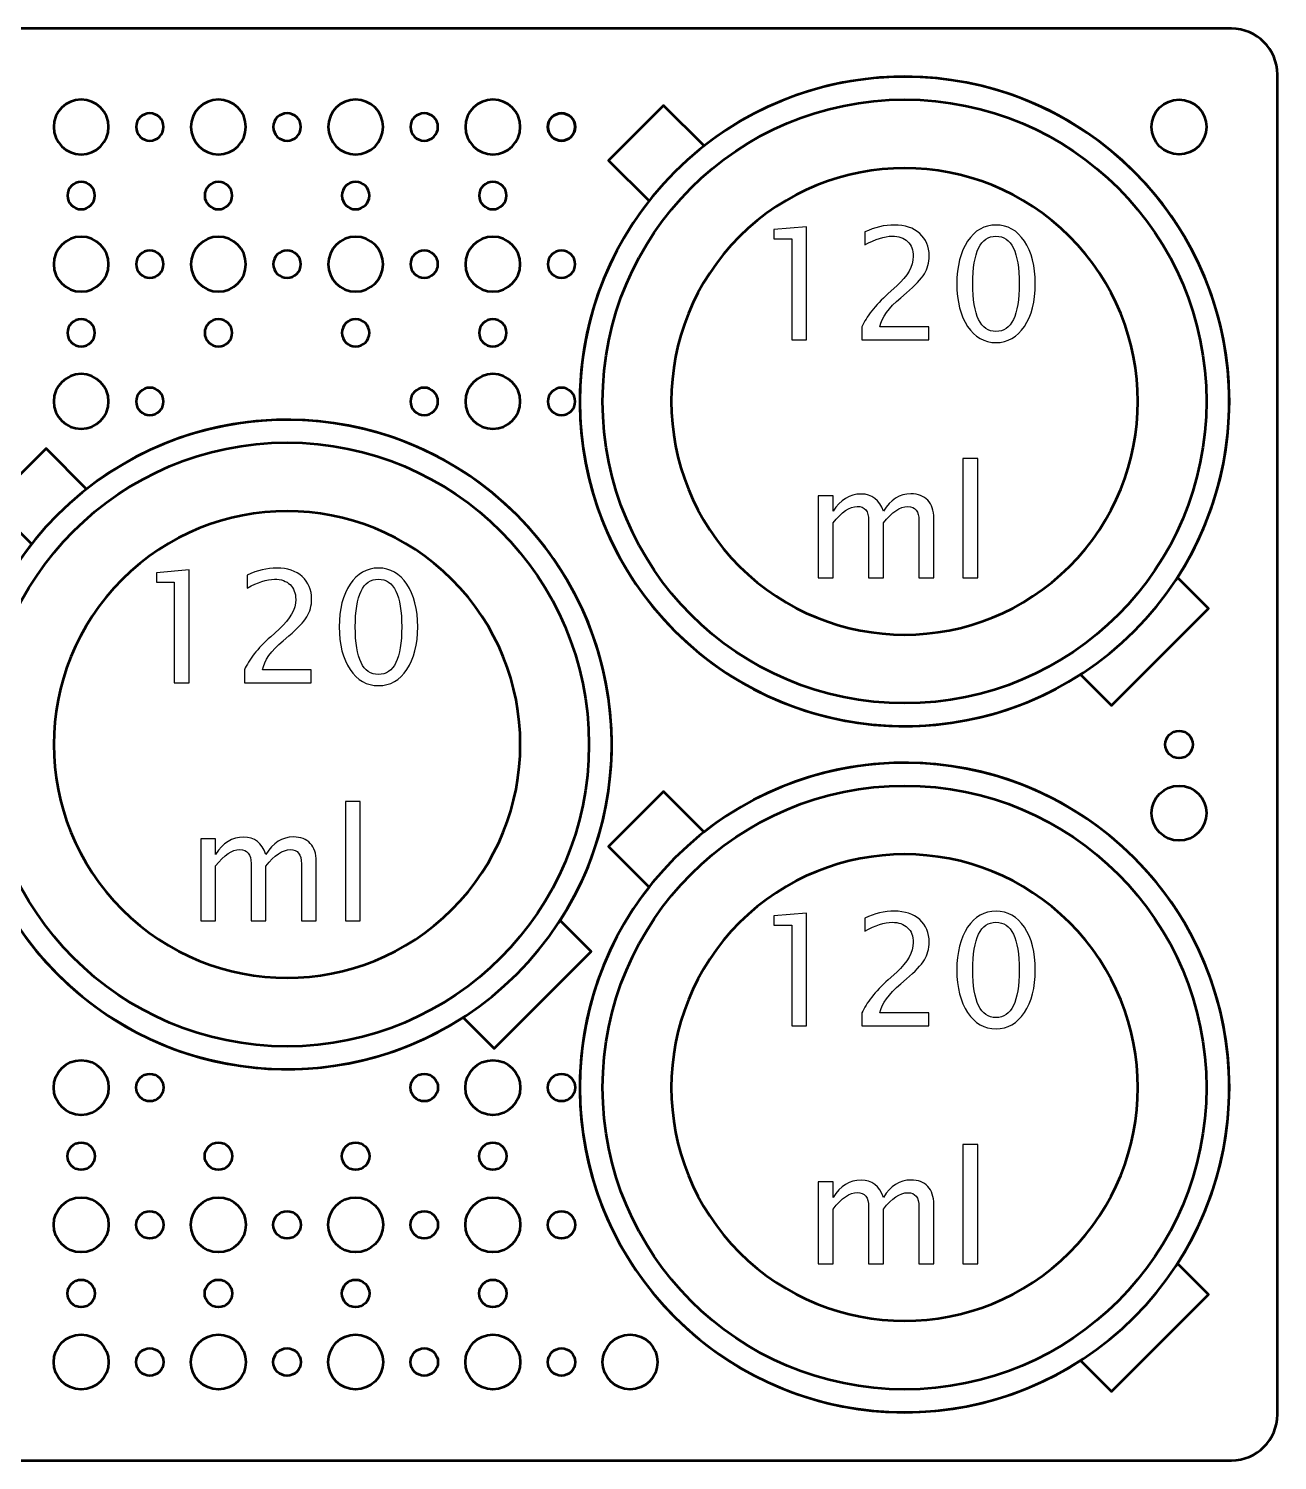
# Model space of a CAD drawing. Header units: centimetres. Extents: x -10.8 to 10.8, y -23.8 to 23.9.
# Drawn here: x -2.82 to 10.82, y -23.76 to -8.11 of the extents above; entities that cross this region are included whole.
import ezdxf

# ---------------------------------------------------------------- set-up
doc = ezdxf.new("R2010")
doc.units = ezdxf.units.CM
doc.header["$MEASUREMENT"] = 0
doc.layers.add('Layer 1', color=7, linetype='Continuous')

msp = doc.modelspace()

# ---------------------------------------------------------------- linework, layer by layer
at = {"layer": 'Layer 1', "lineweight": 53}
for centre, major_axis in [((6.75, -12.1875), (0, 3.3)), ((9.75, -9.1875), (0, 0.3)), ((3, -9.1875), (0, 0.15)), ((0, -15.9375), (0, 3.3)), ((9.75, -15.9375), (0, 0.15)), ((6.75, -19.6875), (0, 3.3)), ((9.75, -16.6875), (0, 0.3)), ((-2.25, -19.6875), (0, 0.3)), ((2.25, -19.6875), (0, 0.3)), ((-1.5, -19.6875), (0, 0.15)), ((1.5, -19.6875), (0, 0.15)), ((3, -19.6875), (0, 0.15)), ((-2.25, -20.4375), (0, 0.15)), ((-0.75, -20.4375), (0, 0.15)), ((0.75, -20.4375), (0, 0.15)), ((2.25, -20.4375), (0, 0.15)), ((-2.25, -21.1875), (0, 0.3)), ((-0.75, -21.1875), (0, 0.3)), ((0.75, -21.1875), (0, 0.3)), ((2.25, -21.1875), (0, 0.3)), ((-1.5, -21.1875), (0, 0.15)), ((0, -21.1875), (0, 0.15)), ((1.5, -21.1875), (0, 0.15)), ((3, -21.1875), (0, 0.15)), ((-2.25, -21.9375), (0, 0.15)), ((-0.75, -21.9375), (0, 0.15)), ((0.75, -21.9375), (0, 0.15)), ((2.25, -21.9375), (0, 0.15)), ((-2.25, -22.6875), (0, 0.3)), ((-0.75, -22.6875), (0, 0.3)), ((0.75, -22.6875), (0, 0.3)), ((2.25, -22.6875), (0, 0.3)), ((3.75, -22.6875), (0, 0.3)), ((-1.5, -22.6875), (0, 0.15)), ((0, -22.6875), (0, 0.15)), ((1.5, -22.6875), (0, 0.15)), ((3, -22.6875), (0, 0.15))]:
    msp.add_ellipse(centre, major_axis=major_axis, ratio=1, dxfattribs=at)
for points, knots in [([(-10.825, -23.2625), (-10.825, -23.2625), (-10.825, -8.6125), (-10.825, -8.6125), (-10.825, -8.6125), (-10.825, -8.33636), (-10.60114, -8.1125), (-10.325, -8.1125), (-10.325, -8.1125), (-10.325, -8.1125), (10.325, -8.1125), (10.325, -8.1125), (10.325, -8.1125), (10.60114, -8.1125), (10.825, -8.33636), (10.825, -8.6125), (10.825, -8.6125), (10.825, -8.6125), (10.825, -23.2625), (10.825, -23.2625), (10.825, -23.2625), (10.825, -23.53864), (10.60114, -23.7625), (10.325, -23.7625), (10.325, -23.7625), (10.325, -23.7625), (-10.325, -23.7625), (-10.325, -23.7625), (-10.325, -23.7625), (-10.60114, -23.7625), (-10.825, -23.53864), (-10.825, -23.2625)], [0, 0, 0, 0, 0.11111111, 0.11111111, 0.11111111, 0.11111111, 0.22222222, 0.22222222, 0.22222222, 0.22222222, 0.33333333, 0.33333333, 0.33333333, 0.33333333, 0.44444444, 0.44444444, 0.44444444, 0.44444444, 0.55555556, 0.55555556, 0.55555556, 0.55555556, 0.66666667, 0.66666667, 0.66666667, 0.66666667, 0.77777778, 0.77777778, 0.77777778, 0.77777778, 1, 1, 1, 1]), ([(-2.25, -9.4875), (-2.41569, -9.4875), (-2.55, -9.35319), (-2.55, -9.1875), (-2.55, -9.1875), (-2.55, -9.02181), (-2.41569, -8.8875), (-2.25, -8.8875), (-2.25, -8.8875), (-2.08431, -8.8875), (-1.95, -9.02181), (-1.95, -9.1875), (-1.95, -9.1875), (-1.95, -9.35319), (-2.08431, -9.4875), (-2.25, -9.4875)], [0, 0, 0, 0, 0.2, 0.2, 0.2, 0.2, 0.4, 0.4, 0.4, 0.4, 0.6, 0.6, 0.6, 0.6, 1, 1, 1, 1]), ([(-0.75, -9.4875), (-0.91569, -9.4875), (-1.05, -9.35319), (-1.05, -9.1875), (-1.05, -9.1875), (-1.05, -9.02181), (-0.91569, -8.8875), (-0.75, -8.8875), (-0.75, -8.8875), (-0.58431, -8.8875), (-0.45, -9.02181), (-0.45, -9.1875), (-0.45, -9.1875), (-0.45, -9.35319), (-0.58431, -9.4875), (-0.75, -9.4875)], [0, 0, 0, 0, 0.2, 0.2, 0.2, 0.2, 0.4, 0.4, 0.4, 0.4, 0.6, 0.6, 0.6, 0.6, 1, 1, 1, 1]), ([(0.75, -9.4875), (0.58431, -9.4875), (0.45, -9.35319), (0.45, -9.1875), (0.45, -9.1875), (0.45, -9.02181), (0.58431, -8.8875), (0.75, -8.8875), (0.75, -8.8875), (0.91569, -8.8875), (1.05, -9.02181), (1.05, -9.1875), (1.05, -9.1875), (1.05, -9.35319), (0.91569, -9.4875), (0.75, -9.4875)], [0, 0, 0, 0, 0.2, 0.2, 0.2, 0.2, 0.4, 0.4, 0.4, 0.4, 0.6, 0.6, 0.6, 0.6, 1, 1, 1, 1]), ([(2.25, -9.4875), (2.08431, -9.4875), (1.95, -9.35319), (1.95, -9.1875), (1.95, -9.1875), (1.95, -9.02181), (2.08431, -8.8875), (2.25, -8.8875), (2.25, -8.8875), (2.41569, -8.8875), (2.55, -9.02181), (2.55, -9.1875), (2.55, -9.1875), (2.55, -9.35319), (2.41569, -9.4875), (2.25, -9.4875)], [0, 0, 0, 0, 0.2, 0.2, 0.2, 0.2, 0.4, 0.4, 0.4, 0.4, 0.6, 0.6, 0.6, 0.6, 1, 1, 1, 1]), ([(-1.5, -9.3375), (-1.58284, -9.3375), (-1.65, -9.27034), (-1.65, -9.1875), (-1.65, -9.1875), (-1.65, -9.10466), (-1.58284, -9.0375), (-1.5, -9.0375), (-1.5, -9.0375), (-1.41716, -9.0375), (-1.35, -9.10466), (-1.35, -9.1875), (-1.35, -9.1875), (-1.35, -9.27034), (-1.41716, -9.3375), (-1.5, -9.3375)], [0, 0, 0, 0, 0.2, 0.2, 0.2, 0.2, 0.4, 0.4, 0.4, 0.4, 0.6, 0.6, 0.6, 0.6, 1, 1, 1, 1]), ([(0, -9.3375), (-0.08284, -9.3375), (-0.15, -9.27034), (-0.15, -9.1875), (-0.15, -9.1875), (-0.15, -9.10466), (-0.08284, -9.0375), (0, -9.0375), (0, -9.0375), (0.08284, -9.0375), (0.15, -9.10466), (0.15, -9.1875), (0.15, -9.1875), (0.15, -9.27034), (0.08284, -9.3375), (0, -9.3375)], [0, 0, 0, 0, 0.2, 0.2, 0.2, 0.2, 0.4, 0.4, 0.4, 0.4, 0.6, 0.6, 0.6, 0.6, 1, 1, 1, 1]), ([(1.5, -9.3375), (1.41716, -9.3375), (1.35, -9.27034), (1.35, -9.1875), (1.35, -9.1875), (1.35, -9.10466), (1.41716, -9.0375), (1.5, -9.0375), (1.5, -9.0375), (1.58284, -9.0375), (1.65, -9.10466), (1.65, -9.1875), (1.65, -9.1875), (1.65, -9.27034), (1.58284, -9.3375), (1.5, -9.3375)], [0, 0, 0, 0, 0.2, 0.2, 0.2, 0.2, 0.4, 0.4, 0.4, 0.4, 0.6, 0.6, 0.6, 0.6, 1, 1, 1, 1]), ([(3, -9.3375), (2.91716, -9.3375), (2.85, -9.27034), (2.85, -9.1875), (2.85, -9.1875), (2.85, -9.10466), (2.91716, -9.0375), (3, -9.0375), (3, -9.0375), (3.08284, -9.0375), (3.15, -9.10466), (3.15, -9.1875), (3.15, -9.1875), (3.15, -9.27034), (3.08284, -9.3375), (3, -9.3375)], [0, 0, 0, 0, 0.2, 0.2, 0.2, 0.2, 0.4, 0.4, 0.4, 0.4, 0.6, 0.6, 0.6, 0.6, 1, 1, 1, 1]), ([(-2.25, -10.0875), (-2.33284, -10.0875), (-2.4, -10.02034), (-2.4, -9.9375), (-2.4, -9.9375), (-2.4, -9.85466), (-2.33284, -9.7875), (-2.25, -9.7875), (-2.25, -9.7875), (-2.16716, -9.7875), (-2.1, -9.85466), (-2.1, -9.9375), (-2.1, -9.9375), (-2.1, -10.02034), (-2.16716, -10.0875), (-2.25, -10.0875)], [0, 0, 0, 0, 0.2, 0.2, 0.2, 0.2, 0.4, 0.4, 0.4, 0.4, 0.6, 0.6, 0.6, 0.6, 1, 1, 1, 1]), ([(-0.75, -10.0875), (-0.83284, -10.0875), (-0.9, -10.02034), (-0.9, -9.9375), (-0.9, -9.9375), (-0.9, -9.85466), (-0.83284, -9.7875), (-0.75, -9.7875), (-0.75, -9.7875), (-0.66716, -9.7875), (-0.6, -9.85466), (-0.6, -9.9375), (-0.6, -9.9375), (-0.6, -10.02034), (-0.66716, -10.0875), (-0.75, -10.0875)], [0, 0, 0, 0, 0.2, 0.2, 0.2, 0.2, 0.4, 0.4, 0.4, 0.4, 0.6, 0.6, 0.6, 0.6, 1, 1, 1, 1]), ([(0.75, -10.0875), (0.66716, -10.0875), (0.6, -10.02034), (0.6, -9.9375), (0.6, -9.9375), (0.6, -9.85466), (0.66716, -9.7875), (0.75, -9.7875), (0.75, -9.7875), (0.83284, -9.7875), (0.9, -9.85466), (0.9, -9.9375), (0.9, -9.9375), (0.9, -10.02034), (0.83284, -10.0875), (0.75, -10.0875)], [0, 0, 0, 0, 0.2, 0.2, 0.2, 0.2, 0.4, 0.4, 0.4, 0.4, 0.6, 0.6, 0.6, 0.6, 1, 1, 1, 1]), ([(2.25, -10.0875), (2.16716, -10.0875), (2.1, -10.02034), (2.1, -9.9375), (2.1, -9.9375), (2.1, -9.85466), (2.16716, -9.7875), (2.25, -9.7875), (2.25, -9.7875), (2.33284, -9.7875), (2.4, -9.85466), (2.4, -9.9375), (2.4, -9.9375), (2.4, -10.02034), (2.33284, -10.0875), (2.25, -10.0875)], [0, 0, 0, 0, 0.2, 0.2, 0.2, 0.2, 0.4, 0.4, 0.4, 0.4, 0.6, 0.6, 0.6, 0.6, 1, 1, 1, 1]), ([(-2.25, -10.9875), (-2.41569, -10.9875), (-2.55, -10.85319), (-2.55, -10.6875), (-2.55, -10.6875), (-2.55, -10.52181), (-2.41569, -10.3875), (-2.25, -10.3875), (-2.25, -10.3875), (-2.08431, -10.3875), (-1.95, -10.52181), (-1.95, -10.6875), (-1.95, -10.6875), (-1.95, -10.85319), (-2.08431, -10.9875), (-2.25, -10.9875)], [0, 0, 0, 0, 0.2, 0.2, 0.2, 0.2, 0.4, 0.4, 0.4, 0.4, 0.6, 0.6, 0.6, 0.6, 1, 1, 1, 1]), ([(-0.75, -10.9875), (-0.91569, -10.9875), (-1.05, -10.85319), (-1.05, -10.6875), (-1.05, -10.6875), (-1.05, -10.52181), (-0.91569, -10.3875), (-0.75, -10.3875), (-0.75, -10.3875), (-0.58431, -10.3875), (-0.45, -10.52181), (-0.45, -10.6875), (-0.45, -10.6875), (-0.45, -10.85319), (-0.58431, -10.9875), (-0.75, -10.9875)], [0, 0, 0, 0, 0.2, 0.2, 0.2, 0.2, 0.4, 0.4, 0.4, 0.4, 0.6, 0.6, 0.6, 0.6, 1, 1, 1, 1]), ([(0.75, -10.9875), (0.58431, -10.9875), (0.45, -10.85319), (0.45, -10.6875), (0.45, -10.6875), (0.45, -10.52181), (0.58431, -10.3875), (0.75, -10.3875), (0.75, -10.3875), (0.91569, -10.3875), (1.05, -10.52181), (1.05, -10.6875), (1.05, -10.6875), (1.05, -10.85319), (0.91569, -10.9875), (0.75, -10.9875)], [0, 0, 0, 0, 0.2, 0.2, 0.2, 0.2, 0.4, 0.4, 0.4, 0.4, 0.6, 0.6, 0.6, 0.6, 1, 1, 1, 1]), ([(2.25, -10.9875), (2.08431, -10.9875), (1.95, -10.85319), (1.95, -10.6875), (1.95, -10.6875), (1.95, -10.52181), (2.08431, -10.3875), (2.25, -10.3875), (2.25, -10.3875), (2.41569, -10.3875), (2.55, -10.52181), (2.55, -10.6875), (2.55, -10.6875), (2.55, -10.85319), (2.41569, -10.9875), (2.25, -10.9875)], [0, 0, 0, 0, 0.2, 0.2, 0.2, 0.2, 0.4, 0.4, 0.4, 0.4, 0.6, 0.6, 0.6, 0.6, 1, 1, 1, 1]), ([(-1.5, -10.8375), (-1.58284, -10.8375), (-1.65, -10.77034), (-1.65, -10.6875), (-1.65, -10.6875), (-1.65, -10.60466), (-1.58284, -10.5375), (-1.5, -10.5375), (-1.5, -10.5375), (-1.41716, -10.5375), (-1.35, -10.60466), (-1.35, -10.6875), (-1.35, -10.6875), (-1.35, -10.77034), (-1.41716, -10.8375), (-1.5, -10.8375)], [0, 0, 0, 0, 0.2, 0.2, 0.2, 0.2, 0.4, 0.4, 0.4, 0.4, 0.6, 0.6, 0.6, 0.6, 1, 1, 1, 1]), ([(0, -10.8375), (-0.08284, -10.8375), (-0.15, -10.77034), (-0.15, -10.6875), (-0.15, -10.6875), (-0.15, -10.60466), (-0.08284, -10.5375), (0, -10.5375), (0, -10.5375), (0.08284, -10.5375), (0.15, -10.60466), (0.15, -10.6875), (0.15, -10.6875), (0.15, -10.77034), (0.08284, -10.8375), (0, -10.8375)], [0, 0, 0, 0, 0.2, 0.2, 0.2, 0.2, 0.4, 0.4, 0.4, 0.4, 0.6, 0.6, 0.6, 0.6, 1, 1, 1, 1]), ([(1.5, -10.8375), (1.41716, -10.8375), (1.35, -10.77034), (1.35, -10.6875), (1.35, -10.6875), (1.35, -10.60466), (1.41716, -10.5375), (1.5, -10.5375), (1.5, -10.5375), (1.58284, -10.5375), (1.65, -10.60466), (1.65, -10.6875), (1.65, -10.6875), (1.65, -10.77034), (1.58284, -10.8375), (1.5, -10.8375)], [0, 0, 0, 0, 0.2, 0.2, 0.2, 0.2, 0.4, 0.4, 0.4, 0.4, 0.6, 0.6, 0.6, 0.6, 1, 1, 1, 1]), ([(3, -10.8375), (2.91716, -10.8375), (2.85, -10.77034), (2.85, -10.6875), (2.85, -10.6875), (2.85, -10.60466), (2.91716, -10.5375), (3, -10.5375), (3, -10.5375), (3.08284, -10.5375), (3.15, -10.60466), (3.15, -10.6875), (3.15, -10.6875), (3.15, -10.77034), (3.08284, -10.8375), (3, -10.8375)], [0, 0, 0, 0, 0.2, 0.2, 0.2, 0.2, 0.4, 0.4, 0.4, 0.4, 0.6, 0.6, 0.6, 0.6, 1, 1, 1, 1]), ([(-2.25, -11.5875), (-2.33284, -11.5875), (-2.4, -11.52034), (-2.4, -11.4375), (-2.4, -11.4375), (-2.4, -11.35466), (-2.33284, -11.2875), (-2.25, -11.2875), (-2.25, -11.2875), (-2.16716, -11.2875), (-2.1, -11.35466), (-2.1, -11.4375), (-2.1, -11.4375), (-2.1, -11.52034), (-2.16716, -11.5875), (-2.25, -11.5875)], [0, 0, 0, 0, 0.2, 0.2, 0.2, 0.2, 0.4, 0.4, 0.4, 0.4, 0.6, 0.6, 0.6, 0.6, 1, 1, 1, 1]), ([(-0.75, -11.5875), (-0.83284, -11.5875), (-0.9, -11.52034), (-0.9, -11.4375), (-0.9, -11.4375), (-0.9, -11.35466), (-0.83284, -11.2875), (-0.75, -11.2875), (-0.75, -11.2875), (-0.66716, -11.2875), (-0.6, -11.35466), (-0.6, -11.4375), (-0.6, -11.4375), (-0.6, -11.52034), (-0.66716, -11.5875), (-0.75, -11.5875)], [0, 0, 0, 0, 0.2, 0.2, 0.2, 0.2, 0.4, 0.4, 0.4, 0.4, 0.6, 0.6, 0.6, 0.6, 1, 1, 1, 1]), ([(0.75, -11.5875), (0.66716, -11.5875), (0.6, -11.52034), (0.6, -11.4375), (0.6, -11.4375), (0.6, -11.35466), (0.66716, -11.2875), (0.75, -11.2875), (0.75, -11.2875), (0.83284, -11.2875), (0.9, -11.35466), (0.9, -11.4375), (0.9, -11.4375), (0.9, -11.52034), (0.83284, -11.5875), (0.75, -11.5875)], [0, 0, 0, 0, 0.2, 0.2, 0.2, 0.2, 0.4, 0.4, 0.4, 0.4, 0.6, 0.6, 0.6, 0.6, 1, 1, 1, 1]), ([(2.25, -11.5875), (2.16716, -11.5875), (2.1, -11.52034), (2.1, -11.4375), (2.1, -11.4375), (2.1, -11.35466), (2.16716, -11.2875), (2.25, -11.2875), (2.25, -11.2875), (2.33284, -11.2875), (2.4, -11.35466), (2.4, -11.4375), (2.4, -11.4375), (2.4, -11.52034), (2.33284, -11.5875), (2.25, -11.5875)], [0, 0, 0, 0, 0.2, 0.2, 0.2, 0.2, 0.4, 0.4, 0.4, 0.4, 0.6, 0.6, 0.6, 0.6, 1, 1, 1, 1]), ([(-2.25, -12.4875), (-2.41569, -12.4875), (-2.55, -12.35319), (-2.55, -12.1875), (-2.55, -12.1875), (-2.55, -12.02181), (-2.41569, -11.8875), (-2.25, -11.8875), (-2.25, -11.8875), (-2.08431, -11.8875), (-1.95, -12.02181), (-1.95, -12.1875), (-1.95, -12.1875), (-1.95, -12.35319), (-2.08431, -12.4875), (-2.25, -12.4875)], [0, 0, 0, 0, 0.2, 0.2, 0.2, 0.2, 0.4, 0.4, 0.4, 0.4, 0.6, 0.6, 0.6, 0.6, 1, 1, 1, 1]), ([(2.25, -12.4875), (2.08431, -12.4875), (1.95, -12.35319), (1.95, -12.1875), (1.95, -12.1875), (1.95, -12.02181), (2.08431, -11.8875), (2.25, -11.8875), (2.25, -11.8875), (2.41569, -11.8875), (2.55, -12.02181), (2.55, -12.1875), (2.55, -12.1875), (2.55, -12.35319), (2.41569, -12.4875), (2.25, -12.4875)], [0, 0, 0, 0, 0.2, 0.2, 0.2, 0.2, 0.4, 0.4, 0.4, 0.4, 0.6, 0.6, 0.6, 0.6, 1, 1, 1, 1]), ([(-1.5, -12.3375), (-1.58284, -12.3375), (-1.65, -12.27034), (-1.65, -12.1875), (-1.65, -12.1875), (-1.65, -12.10466), (-1.58284, -12.0375), (-1.5, -12.0375), (-1.5, -12.0375), (-1.41716, -12.0375), (-1.35, -12.10466), (-1.35, -12.1875), (-1.35, -12.1875), (-1.35, -12.27034), (-1.41716, -12.3375), (-1.5, -12.3375)], [0, 0, 0, 0, 0.2, 0.2, 0.2, 0.2, 0.4, 0.4, 0.4, 0.4, 0.6, 0.6, 0.6, 0.6, 1, 1, 1, 1]), ([(1.5, -12.3375), (1.41716, -12.3375), (1.35, -12.27034), (1.35, -12.1875), (1.35, -12.1875), (1.35, -12.10466), (1.41716, -12.0375), (1.5, -12.0375), (1.5, -12.0375), (1.58284, -12.0375), (1.65, -12.10466), (1.65, -12.1875), (1.65, -12.1875), (1.65, -12.27034), (1.58284, -12.3375), (1.5, -12.3375)], [0, 0, 0, 0, 0.2, 0.2, 0.2, 0.2, 0.4, 0.4, 0.4, 0.4, 0.6, 0.6, 0.6, 0.6, 1, 1, 1, 1]), ([(3, -12.3375), (2.91716, -12.3375), (2.85, -12.27034), (2.85, -12.1875), (2.85, -12.1875), (2.85, -12.10466), (2.91716, -12.0375), (3, -12.0375), (3, -12.0375), (3.08284, -12.0375), (3.15, -12.10466), (3.15, -12.1875), (3.15, -12.1875), (3.15, -12.27034), (3.08284, -12.3375), (3, -12.3375)], [0, 0, 0, 0, 0.2, 0.2, 0.2, 0.2, 0.4, 0.4, 0.4, 0.4, 0.6, 0.6, 0.6, 0.6, 1, 1, 1, 1])]:
    msp.add_open_spline(points, degree=3, knots=knots, dxfattribs=at)
at = {"layer": 'Layer 1', "color": 4, "lineweight": 53}
for points in [[(4.23977, -9.67727), (5.62614, -8.2909), (7.87386, -8.2909), (9.26023, -9.67727), (9.26023, -9.67727), (10.6466, -11.06364), (10.6466, -13.31136), (9.26023, -14.69773), (9.26023, -14.69773), (7.87386, -16.0841), (5.62614, -16.0841), (4.23977, -14.69773), (4.23977, -14.69773), (2.8534, -13.31136), (2.8534, -11.06364), (4.23977, -9.67727)], [(4.94688, -10.38438), (5.94272, -9.38854), (7.55728, -9.38854), (8.55312, -10.38438), (8.55312, -10.38438), (9.54896, -11.38022), (9.54896, -12.99478), (8.55312, -13.99062), (8.55312, -13.99062), (7.55728, -14.98646), (5.94272, -14.98646), (4.94688, -13.99062), (4.94688, -13.99062), (3.95104, -12.99478), (3.95104, -11.38022), (4.94688, -10.38438)], [(-2.51023, -13.42727), (-1.12386, -12.0409), (1.12386, -12.0409), (2.51023, -13.42727), (2.51023, -13.42727), (3.8966, -14.81364), (3.8966, -17.06136), (2.51023, -18.44773), (2.51023, -18.44773), (1.12386, -19.8341), (-1.12386, -19.8341), (-2.51023, -18.44773), (-2.51023, -18.44773), (-3.8966, -17.06136), (-3.8966, -14.81364), (-2.51023, -13.42727)], [(-1.80312, -14.13438), (-0.80728, -13.13854), (0.80728, -13.13854), (1.80312, -14.13438), (1.80312, -14.13438), (2.79896, -15.13022), (2.79896, -16.74478), (1.80312, -17.74062), (1.80312, -17.74062), (0.80728, -18.73646), (-0.80728, -18.73646), (-1.80312, -17.74062), (-1.80312, -17.74062), (-2.79896, -16.74478), (-2.79896, -15.13022), (-1.80312, -14.13438)], [(4.23977, -17.17727), (5.62614, -15.7909), (7.87386, -15.7909), (9.26023, -17.17727), (9.26023, -17.17727), (10.6466, -18.56364), (10.6466, -20.81136), (9.26023, -22.19773), (9.26023, -22.19773), (7.87386, -23.5841), (5.62614, -23.5841), (4.23977, -22.19773), (4.23977, -22.19773), (2.8534, -20.81136), (2.8534, -18.56364), (4.23977, -17.17727)], [(4.94688, -17.88438), (5.94272, -16.88854), (7.55728, -16.88854), (8.55312, -17.88438), (8.55312, -17.88438), (9.54896, -18.88022), (9.54896, -20.49478), (8.55312, -21.49062), (8.55312, -21.49062), (7.55728, -22.48646), (5.94272, -22.48646), (4.94688, -21.49062), (4.94688, -21.49062), (3.95104, -20.49478), (3.95104, -18.88022), (4.94688, -17.88438)]]:
    msp.add_open_spline(points, degree=3, knots=[0, 0, 0, 0, 0.2, 0.2, 0.2, 0.2, 0.4, 0.4, 0.4, 0.4, 0.6, 0.6, 0.6, 0.6, 1, 1, 1, 1], dxfattribs=at)
at = {"layer": 'Layer 1', "color": 5, "lineweight": 53}
for points in [[(4.55826, -9.39473), (5.95144, -8.29859), (7.97558, -8.39262), (9.26023, -9.67727), (9.26023, -9.67727), (10.46463, -10.88167), (10.62246, -12.73604), (9.73424, -14.11109), (9.73424, -14.11109), (9.73424, -14.11109), (10.07339, -14.45024), (10.07339, -14.45024), (10.07339, -14.45024), (10.07339, -14.45024), (9.01273, -15.5109), (9.01273, -15.5109), (9.01273, -15.5109), (9.01273, -15.5109), (8.67358, -15.17175), (8.67358, -15.17175), (8.67358, -15.17175), (7.29853, -16.05997), (5.44417, -15.90212), (4.23977, -14.69773), (4.23977, -14.69773), (2.95512, -13.41308), (2.86108, -11.38895), (3.95722, -9.99577), (3.95722, -9.99577), (3.95722, -9.99577), (3.51499, -9.55354), (3.51499, -9.55354), (3.51499, -9.55354), (3.51499, -9.55354), (4.11603, -8.9525), (4.11603, -8.9525), (4.11603, -8.9525), (4.11603, -8.9525), (4.55826, -9.39473), (4.55826, -9.39473)], [(-2.19174, -13.14473), (-0.79856, -12.04859), (1.22558, -12.14262), (2.51023, -13.42727), (2.51023, -13.42727), (3.71463, -14.63167), (3.87246, -16.48604), (2.98424, -17.86109), (2.98424, -17.86109), (2.98424, -17.86109), (3.32339, -18.20024), (3.32339, -18.20024), (3.32339, -18.20024), (3.32339, -18.20024), (2.26273, -19.2609), (2.26273, -19.2609), (2.26273, -19.2609), (2.26273, -19.2609), (1.92358, -18.92175), (1.92358, -18.92175), (1.92358, -18.92175), (0.54853, -19.80997), (-1.30583, -19.65212), (-2.51023, -18.44773), (-2.51023, -18.44773), (-3.79488, -17.16308), (-3.88892, -15.13895), (-2.79278, -13.74577), (-2.79278, -13.74577), (-2.79278, -13.74577), (-3.23501, -13.30354), (-3.23501, -13.30354), (-3.23501, -13.30354), (-3.23501, -13.30354), (-2.63397, -12.7025), (-2.63397, -12.7025), (-2.63397, -12.7025), (-2.63397, -12.7025), (-2.19174, -13.14473), (-2.19174, -13.14473)], [(4.55826, -16.89473), (5.95144, -15.79859), (7.97558, -15.89262), (9.26023, -17.17727), (9.26023, -17.17727), (10.46463, -18.38167), (10.62246, -20.23604), (9.73424, -21.61109), (9.73424, -21.61109), (9.73424, -21.61109), (10.07339, -21.95024), (10.07339, -21.95024), (10.07339, -21.95024), (10.07339, -21.95024), (9.01273, -23.0109), (9.01273, -23.0109), (9.01273, -23.0109), (9.01273, -23.0109), (8.67358, -22.67175), (8.67358, -22.67175), (8.67358, -22.67175), (7.29853, -23.55997), (5.44417, -23.40212), (4.23977, -22.19773), (4.23977, -22.19773), (2.95512, -20.91308), (2.86108, -18.88895), (3.95722, -17.49577), (3.95722, -17.49577), (3.95722, -17.49577), (3.51499, -17.05354), (3.51499, -17.05354), (3.51499, -17.05354), (3.51499, -17.05354), (4.11603, -16.4525), (4.11603, -16.4525), (4.11603, -16.4525), (4.11603, -16.4525), (4.55826, -16.89473), (4.55826, -16.89473)]]:
    msp.add_open_spline(points, degree=3, knots=[0, 0, 0, 0, 0.09090909, 0.09090909, 0.09090909, 0.09090909, 0.18181818, 0.18181818, 0.18181818, 0.18181818, 0.27272727, 0.27272727, 0.27272727, 0.27272727, 0.36363636, 0.36363636, 0.36363636, 0.36363636, 0.45454545, 0.45454545, 0.45454545, 0.45454545, 0.54545455, 0.54545455, 0.54545455, 0.54545455, 0.63636364, 0.63636364, 0.63636364, 0.63636364, 0.72727273, 0.72727273, 0.72727273, 0.72727273, 0.81818182, 0.81818182, 0.81818182, 0.81818182, 1, 1, 1, 1], dxfattribs=at)
at = {"layer": 'Layer 1', "color": 4}
for points, knots in [([(5.51669, -11.51383), (5.51669, -11.51383), (5.51669, -10.41147), (5.51669, -10.41147), (5.51669, -10.41147), (5.51669, -10.41147), (5.32196, -10.41147), (5.32196, -10.41147), (5.32196, -10.41147), (5.32196, -10.41147), (5.32196, -10.30987), (5.32196, -10.30987), (5.32196, -10.30987), (5.32196, -10.30987), (5.67925, -10.27939), (5.67925, -10.27939), (5.67925, -10.27939), (5.67925, -10.27939), (5.67925, -11.51383), (5.67925, -11.51383), (5.67925, -11.51383), (5.67925, -11.51383), (5.51669, -11.51383), (5.51669, -11.51383)], [0, 0, 0, 0, 0.14285714, 0.14285714, 0.14285714, 0.14285714, 0.28571429, 0.28571429, 0.28571429, 0.28571429, 0.42857143, 0.42857143, 0.42857143, 0.42857143, 0.57142857, 0.57142857, 0.57142857, 0.57142857, 0.71428571, 0.71428571, 0.71428571, 0.71428571, 1, 1, 1, 1]), ([(6.28434, -11.51383), (6.28434, -11.51383), (6.28434, -11.37159), (6.28434, -11.37159), (6.28434, -11.37159), (6.33175, -11.26068), (6.42742, -11.1396), (6.57164, -11.00894), (6.57164, -11.00894), (6.57164, -11.00894), (6.66477, -10.9254), (6.66477, -10.9254), (6.66477, -10.9254), (6.78472, -10.81646), (6.84483, -10.70865), (6.84483, -10.60141), (6.84483, -10.60141), (6.84483, -10.53283), (6.82423, -10.47921), (6.7833, -10.43998), (6.7833, -10.43998), (6.74238, -10.40075), (6.68566, -10.38099), (6.61369, -10.38099), (6.61369, -10.38099), (6.52959, -10.38099), (6.42996, -10.41317), (6.31482, -10.47751), (6.31482, -10.47751), (6.31482, -10.47751), (6.31482, -10.33527), (6.31482, -10.33527), (6.31482, -10.33527), (6.42347, -10.28447), (6.53156, -10.25907), (6.63937, -10.25907), (6.63937, -10.25907), (6.75395, -10.25907), (6.84596, -10.28983), (6.91538, -10.35164), (6.91538, -10.35164), (6.98453, -10.41345), (7.01924, -10.49529), (7.01924, -10.59746), (7.01924, -10.59746), (7.01924, -10.67083), (7.00174, -10.73603), (6.96675, -10.79275), (6.96675, -10.79275), (6.93147, -10.84976), (6.86628, -10.91862), (6.7706, -10.9999), (6.7706, -10.9999), (6.7706, -10.9999), (6.70767, -11.05353), (6.70767, -11.05353), (6.70767, -11.05353), (6.57672, -11.16444), (6.50108, -11.27055), (6.48076, -11.37159), (6.48076, -11.37159), (6.48076, -11.37159), (7.01416, -11.37159), (7.01416, -11.37159), (7.01416, -11.37159), (7.01416, -11.37159), (7.01416, -11.51383), (7.01416, -11.51383), (7.01416, -11.51383), (7.01416, -11.51383), (6.28434, -11.51383), (6.28434, -11.51383)], [0, 0, 0, 0, 0.05263158, 0.05263158, 0.05263158, 0.05263158, 0.10526316, 0.10526316, 0.10526316, 0.10526316, 0.15789474, 0.15789474, 0.15789474, 0.15789474, 0.21052632, 0.21052632, 0.21052632, 0.21052632, 0.26315789, 0.26315789, 0.26315789, 0.26315789, 0.31578947, 0.31578947, 0.31578947, 0.31578947, 0.36842105, 0.36842105, 0.36842105, 0.36842105, 0.42105263, 0.42105263, 0.42105263, 0.42105263, 0.47368421, 0.47368421, 0.47368421, 0.47368421, 0.52631579, 0.52631579, 0.52631579, 0.52631579, 0.57894737, 0.57894737, 0.57894737, 0.57894737, 0.63157895, 0.63157895, 0.63157895, 0.63157895, 0.68421053, 0.68421053, 0.68421053, 0.68421053, 0.73684211, 0.73684211, 0.73684211, 0.73684211, 0.78947368, 0.78947368, 0.78947368, 0.78947368, 0.84210526, 0.84210526, 0.84210526, 0.84210526, 0.89473684, 0.89473684, 0.89473684, 0.89473684, 1, 1, 1, 1]), ([(7.74963, -11.54431), (7.62122, -11.54431), (7.51765, -11.48533), (7.43919, -11.36764), (7.43919, -11.36764), (7.36045, -11.24995), (7.32122, -11.09473), (7.32122, -10.90169), (7.32122, -10.90169), (7.32122, -10.70865), (7.36045, -10.55343), (7.43919, -10.43574), (7.43919, -10.43574), (7.51765, -10.31806), (7.62122, -10.25907), (7.74963, -10.25907), (7.74963, -10.25907), (7.87861, -10.25907), (7.98218, -10.31777), (8.06064, -10.43518), (8.06064, -10.43518), (8.13882, -10.55258), (8.17804, -10.70809), (8.17804, -10.90169), (8.17804, -10.90169), (8.17804, -11.09473), (8.13882, -11.24995), (8.06064, -11.36764), (8.06064, -11.36764), (7.98218, -11.48533), (7.87861, -11.54431), (7.74963, -11.54431)], [0, 0, 0, 0, 0.11111111, 0.11111111, 0.11111111, 0.11111111, 0.22222222, 0.22222222, 0.22222222, 0.22222222, 0.33333333, 0.33333333, 0.33333333, 0.33333333, 0.44444444, 0.44444444, 0.44444444, 0.44444444, 0.55555556, 0.55555556, 0.55555556, 0.55555556, 0.66666667, 0.66666667, 0.66666667, 0.66666667, 0.77777778, 0.77777778, 0.77777778, 0.77777778, 1, 1, 1, 1]), ([(7.74935, -11.42239), (7.91897, -11.42239), (8.00363, -11.24882), (8.00363, -10.90169), (8.00363, -10.90169), (8.00363, -10.55456), (7.91897, -10.38099), (7.74935, -10.38099), (7.74935, -10.38099), (7.5803, -10.38099), (7.49563, -10.55456), (7.49563, -10.90169), (7.49563, -10.90169), (7.49563, -11.24882), (7.5803, -11.42239), (7.74935, -11.42239)], [0, 0, 0, 0, 0.2, 0.2, 0.2, 0.2, 0.4, 0.4, 0.4, 0.4, 0.6, 0.6, 0.6, 0.6, 1, 1, 1, 1]), ([(7.38755, -14.11592), (7.38755, -14.11592), (7.38755, -12.81036), (7.38755, -12.81036), (7.38755, -12.81036), (7.38755, -12.81036), (7.55011, -12.81036), (7.55011, -12.81036), (7.55011, -12.81036), (7.55011, -12.81036), (7.55011, -14.11592), (7.55011, -14.11592), (7.55011, -14.11592), (7.55011, -14.11592), (7.38755, -14.11592), (7.38755, -14.11592)], [0, 0, 0, 0, 0.2, 0.2, 0.2, 0.2, 0.4, 0.4, 0.4, 0.4, 0.6, 0.6, 0.6, 0.6, 1, 1, 1, 1]), ([(5.80654, -14.11592), (5.80654, -14.11592), (5.80654, -13.21846), (5.80654, -13.21846), (5.80654, -13.21846), (5.80654, -13.21846), (5.9691, -13.21846), (5.9691, -13.21846), (5.9691, -13.21846), (5.9691, -13.21846), (5.9691, -13.38807), (5.9691, -13.38807), (5.9691, -13.38807), (6.0484, -13.26248), (6.15, -13.19983), (6.27446, -13.19983), (6.27446, -13.19983), (6.39441, -13.19983), (6.47597, -13.26248), (6.51943, -13.38807), (6.51943, -13.38807), (6.59648, -13.26135), (6.69695, -13.19814), (6.82028, -13.19814), (6.82028, -13.19814), (6.89902, -13.19814), (6.96026, -13.22128), (7.00401, -13.26784), (7.00401, -13.26784), (7.04775, -13.31441), (7.06976, -13.3796), (7.06976, -13.46342), (7.06976, -13.46342), (7.06976, -13.46342), (7.06976, -14.11592), (7.06976, -14.11592), (7.06976, -14.11592), (7.06976, -14.11592), (6.9072, -14.11592), (6.9072, -14.11592), (6.9072, -14.11592), (6.9072, -14.11592), (6.9072, -13.49023), (6.9072, -13.49023), (6.9072, -13.49023), (6.9072, -13.38807), (6.86656, -13.33699), (6.78528, -13.33699), (6.78528, -13.33699), (6.7009, -13.33699), (6.61228, -13.39654), (6.51943, -13.51592), (6.51943, -13.51592), (6.51943, -13.51592), (6.51943, -14.11592), (6.51943, -14.11592), (6.51943, -14.11592), (6.51943, -14.11592), (6.35687, -14.11592), (6.35687, -14.11592), (6.35687, -14.11592), (6.35687, -14.11592), (6.35687, -13.48967), (6.35687, -13.48967), (6.35687, -13.48967), (6.35687, -13.38666), (6.31567, -13.33529), (6.23298, -13.33529), (6.23298, -13.33529), (6.15085, -13.33529), (6.0628, -13.39513), (5.9691, -13.51507), (5.9691, -13.51507), (5.9691, -13.51507), (5.9691, -14.11592), (5.9691, -14.11592), (5.9691, -14.11592), (5.9691, -14.11592), (5.80654, -14.11592), (5.80654, -14.11592)], [0, 0, 0, 0, 0.04761905, 0.04761905, 0.04761905, 0.04761905, 0.0952381, 0.0952381, 0.0952381, 0.0952381, 0.14285714, 0.14285714, 0.14285714, 0.14285714, 0.19047619, 0.19047619, 0.19047619, 0.19047619, 0.23809524, 0.23809524, 0.23809524, 0.23809524, 0.28571429, 0.28571429, 0.28571429, 0.28571429, 0.33333333, 0.33333333, 0.33333333, 0.33333333, 0.38095238, 0.38095238, 0.38095238, 0.38095238, 0.42857143, 0.42857143, 0.42857143, 0.42857143, 0.47619048, 0.47619048, 0.47619048, 0.47619048, 0.52380952, 0.52380952, 0.52380952, 0.52380952, 0.57142857, 0.57142857, 0.57142857, 0.57142857, 0.61904762, 0.61904762, 0.61904762, 0.61904762, 0.66666667, 0.66666667, 0.66666667, 0.66666667, 0.71428571, 0.71428571, 0.71428571, 0.71428571, 0.76190476, 0.76190476, 0.76190476, 0.76190476, 0.80952381, 0.80952381, 0.80952381, 0.80952381, 0.85714286, 0.85714286, 0.85714286, 0.85714286, 0.9047619, 0.9047619, 0.9047619, 0.9047619, 1, 1, 1, 1]), ([(-1.23331, -15.26383), (-1.23331, -15.26383), (-1.23331, -14.16147), (-1.23331, -14.16147), (-1.23331, -14.16147), (-1.23331, -14.16147), (-1.42804, -14.16147), (-1.42804, -14.16147), (-1.42804, -14.16147), (-1.42804, -14.16147), (-1.42804, -14.05987), (-1.42804, -14.05987), (-1.42804, -14.05987), (-1.42804, -14.05987), (-1.07075, -14.02939), (-1.07075, -14.02939), (-1.07075, -14.02939), (-1.07075, -14.02939), (-1.07075, -15.26383), (-1.07075, -15.26383), (-1.07075, -15.26383), (-1.07075, -15.26383), (-1.23331, -15.26383), (-1.23331, -15.26383)], [0, 0, 0, 0, 0.14285714, 0.14285714, 0.14285714, 0.14285714, 0.28571429, 0.28571429, 0.28571429, 0.28571429, 0.42857143, 0.42857143, 0.42857143, 0.42857143, 0.57142857, 0.57142857, 0.57142857, 0.57142857, 0.71428571, 0.71428571, 0.71428571, 0.71428571, 1, 1, 1, 1]), ([(-0.46566, -15.26383), (-0.46566, -15.26383), (-0.46566, -15.12159), (-0.46566, -15.12159), (-0.46566, -15.12159), (-0.41825, -15.01068), (-0.32258, -14.8896), (-0.17836, -14.75894), (-0.17836, -14.75894), (-0.17836, -14.75894), (-0.08523, -14.6754), (-0.08523, -14.6754), (-0.08523, -14.6754), (0.03472, -14.56646), (0.09483, -14.45865), (0.09483, -14.35141), (0.09483, -14.35141), (0.09483, -14.28283), (0.07423, -14.22921), (0.0333, -14.18998), (0.0333, -14.18998), (-0.00762, -14.15075), (-0.06434, -14.13099), (-0.13631, -14.13099), (-0.13631, -14.13099), (-0.22041, -14.13099), (-0.32004, -14.16317), (-0.43518, -14.22751), (-0.43518, -14.22751), (-0.43518, -14.22751), (-0.43518, -14.08527), (-0.43518, -14.08527), (-0.43518, -14.08527), (-0.32653, -14.03447), (-0.21844, -14.00907), (-0.11063, -14.00907), (-0.11063, -14.00907), (0.00395, -14.00907), (0.09596, -14.03983), (0.16538, -14.10164), (0.16538, -14.10164), (0.23453, -14.16345), (0.26924, -14.24529), (0.26924, -14.34746), (0.26924, -14.34746), (0.26924, -14.42083), (0.25174, -14.48603), (0.21675, -14.54275), (0.21675, -14.54275), (0.18147, -14.59976), (0.11628, -14.66862), (0.0206, -14.7499), (0.0206, -14.7499), (0.0206, -14.7499), (-0.04233, -14.80353), (-0.04233, -14.80353), (-0.04233, -14.80353), (-0.17328, -14.91444), (-0.24892, -15.02055), (-0.26924, -15.12159), (-0.26924, -15.12159), (-0.26924, -15.12159), (0.26416, -15.12159), (0.26416, -15.12159), (0.26416, -15.12159), (0.26416, -15.12159), (0.26416, -15.26383), (0.26416, -15.26383), (0.26416, -15.26383), (0.26416, -15.26383), (-0.46566, -15.26383), (-0.46566, -15.26383)], [0, 0, 0, 0, 0.05263158, 0.05263158, 0.05263158, 0.05263158, 0.10526316, 0.10526316, 0.10526316, 0.10526316, 0.15789474, 0.15789474, 0.15789474, 0.15789474, 0.21052632, 0.21052632, 0.21052632, 0.21052632, 0.26315789, 0.26315789, 0.26315789, 0.26315789, 0.31578947, 0.31578947, 0.31578947, 0.31578947, 0.36842105, 0.36842105, 0.36842105, 0.36842105, 0.42105263, 0.42105263, 0.42105263, 0.42105263, 0.47368421, 0.47368421, 0.47368421, 0.47368421, 0.52631579, 0.52631579, 0.52631579, 0.52631579, 0.57894737, 0.57894737, 0.57894737, 0.57894737, 0.63157895, 0.63157895, 0.63157895, 0.63157895, 0.68421053, 0.68421053, 0.68421053, 0.68421053, 0.73684211, 0.73684211, 0.73684211, 0.73684211, 0.78947368, 0.78947368, 0.78947368, 0.78947368, 0.84210526, 0.84210526, 0.84210526, 0.84210526, 0.89473684, 0.89473684, 0.89473684, 0.89473684, 1, 1, 1, 1]), ([(0.99963, -15.29431), (0.87122, -15.29431), (0.76765, -15.23533), (0.68919, -15.11764), (0.68919, -15.11764), (0.61045, -14.99995), (0.57122, -14.84473), (0.57122, -14.65169), (0.57122, -14.65169), (0.57122, -14.45865), (0.61045, -14.30343), (0.68919, -14.18574), (0.68919, -14.18574), (0.76765, -14.06806), (0.87122, -14.00907), (0.99963, -14.00907), (0.99963, -14.00907), (1.12861, -14.00907), (1.23218, -14.06777), (1.31064, -14.18518), (1.31064, -14.18518), (1.38882, -14.30258), (1.42804, -14.45809), (1.42804, -14.65169), (1.42804, -14.65169), (1.42804, -14.84473), (1.38882, -14.99995), (1.31064, -15.11764), (1.31064, -15.11764), (1.23218, -15.23533), (1.12861, -15.29431), (0.99963, -15.29431)], [0, 0, 0, 0, 0.11111111, 0.11111111, 0.11111111, 0.11111111, 0.22222222, 0.22222222, 0.22222222, 0.22222222, 0.33333333, 0.33333333, 0.33333333, 0.33333333, 0.44444444, 0.44444444, 0.44444444, 0.44444444, 0.55555556, 0.55555556, 0.55555556, 0.55555556, 0.66666667, 0.66666667, 0.66666667, 0.66666667, 0.77777778, 0.77777778, 0.77777778, 0.77777778, 1, 1, 1, 1]), ([(0.99935, -15.17239), (1.16897, -15.17239), (1.25363, -14.99882), (1.25363, -14.65169), (1.25363, -14.65169), (1.25363, -14.30456), (1.16897, -14.13099), (0.99935, -14.13099), (0.99935, -14.13099), (0.8303, -14.13099), (0.74563, -14.30456), (0.74563, -14.65169), (0.74563, -14.65169), (0.74563, -14.99882), (0.8303, -15.17239), (0.99935, -15.17239)], [0, 0, 0, 0, 0.2, 0.2, 0.2, 0.2, 0.4, 0.4, 0.4, 0.4, 0.6, 0.6, 0.6, 0.6, 1, 1, 1, 1]), ([(0.63755, -17.86592), (0.63755, -17.86592), (0.63755, -16.56036), (0.63755, -16.56036), (0.63755, -16.56036), (0.63755, -16.56036), (0.80011, -16.56036), (0.80011, -16.56036), (0.80011, -16.56036), (0.80011, -16.56036), (0.80011, -17.86592), (0.80011, -17.86592), (0.80011, -17.86592), (0.80011, -17.86592), (0.63755, -17.86592), (0.63755, -17.86592)], [0, 0, 0, 0, 0.2, 0.2, 0.2, 0.2, 0.4, 0.4, 0.4, 0.4, 0.6, 0.6, 0.6, 0.6, 1, 1, 1, 1]), ([(-0.94346, -17.86592), (-0.94346, -17.86592), (-0.94346, -16.96846), (-0.94346, -16.96846), (-0.94346, -16.96846), (-0.94346, -16.96846), (-0.7809, -16.96846), (-0.7809, -16.96846), (-0.7809, -16.96846), (-0.7809, -16.96846), (-0.7809, -17.13807), (-0.7809, -17.13807), (-0.7809, -17.13807), (-0.7016, -17.01248), (-0.6, -16.94983), (-0.47554, -16.94983), (-0.47554, -16.94983), (-0.35559, -16.94983), (-0.27403, -17.01248), (-0.23057, -17.13807), (-0.23057, -17.13807), (-0.15352, -17.01135), (-0.05305, -16.94814), (0.07028, -16.94814), (0.07028, -16.94814), (0.14902, -16.94814), (0.21026, -16.97128), (0.25401, -17.01784), (0.25401, -17.01784), (0.29775, -17.06441), (0.31976, -17.1296), (0.31976, -17.21342), (0.31976, -17.21342), (0.31976, -17.21342), (0.31976, -17.86592), (0.31976, -17.86592), (0.31976, -17.86592), (0.31976, -17.86592), (0.1572, -17.86592), (0.1572, -17.86592), (0.1572, -17.86592), (0.1572, -17.86592), (0.1572, -17.24023), (0.1572, -17.24023), (0.1572, -17.24023), (0.1572, -17.13807), (0.11656, -17.08699), (0.03528, -17.08699), (0.03528, -17.08699), (-0.0491, -17.08699), (-0.13772, -17.14654), (-0.23057, -17.26592), (-0.23057, -17.26592), (-0.23057, -17.26592), (-0.23057, -17.86592), (-0.23057, -17.86592), (-0.23057, -17.86592), (-0.23057, -17.86592), (-0.39313, -17.86592), (-0.39313, -17.86592), (-0.39313, -17.86592), (-0.39313, -17.86592), (-0.39313, -17.23967), (-0.39313, -17.23967), (-0.39313, -17.23967), (-0.39313, -17.13666), (-0.43433, -17.08529), (-0.51702, -17.08529), (-0.51702, -17.08529), (-0.59915, -17.08529), (-0.6872, -17.14513), (-0.7809, -17.26507), (-0.7809, -17.26507), (-0.7809, -17.26507), (-0.7809, -17.86592), (-0.7809, -17.86592), (-0.7809, -17.86592), (-0.7809, -17.86592), (-0.94346, -17.86592), (-0.94346, -17.86592)], [0, 0, 0, 0, 0.04761905, 0.04761905, 0.04761905, 0.04761905, 0.0952381, 0.0952381, 0.0952381, 0.0952381, 0.14285714, 0.14285714, 0.14285714, 0.14285714, 0.19047619, 0.19047619, 0.19047619, 0.19047619, 0.23809524, 0.23809524, 0.23809524, 0.23809524, 0.28571429, 0.28571429, 0.28571429, 0.28571429, 0.33333333, 0.33333333, 0.33333333, 0.33333333, 0.38095238, 0.38095238, 0.38095238, 0.38095238, 0.42857143, 0.42857143, 0.42857143, 0.42857143, 0.47619048, 0.47619048, 0.47619048, 0.47619048, 0.52380952, 0.52380952, 0.52380952, 0.52380952, 0.57142857, 0.57142857, 0.57142857, 0.57142857, 0.61904762, 0.61904762, 0.61904762, 0.61904762, 0.66666667, 0.66666667, 0.66666667, 0.66666667, 0.71428571, 0.71428571, 0.71428571, 0.71428571, 0.76190476, 0.76190476, 0.76190476, 0.76190476, 0.80952381, 0.80952381, 0.80952381, 0.80952381, 0.85714286, 0.85714286, 0.85714286, 0.85714286, 0.9047619, 0.9047619, 0.9047619, 0.9047619, 1, 1, 1, 1]), ([(5.51669, -19.01383), (5.51669, -19.01383), (5.51669, -17.91147), (5.51669, -17.91147), (5.51669, -17.91147), (5.51669, -17.91147), (5.32196, -17.91147), (5.32196, -17.91147), (5.32196, -17.91147), (5.32196, -17.91147), (5.32196, -17.80987), (5.32196, -17.80987), (5.32196, -17.80987), (5.32196, -17.80987), (5.67925, -17.77939), (5.67925, -17.77939), (5.67925, -17.77939), (5.67925, -17.77939), (5.67925, -19.01383), (5.67925, -19.01383), (5.67925, -19.01383), (5.67925, -19.01383), (5.51669, -19.01383), (5.51669, -19.01383)], [0, 0, 0, 0, 0.14285714, 0.14285714, 0.14285714, 0.14285714, 0.28571429, 0.28571429, 0.28571429, 0.28571429, 0.42857143, 0.42857143, 0.42857143, 0.42857143, 0.57142857, 0.57142857, 0.57142857, 0.57142857, 0.71428571, 0.71428571, 0.71428571, 0.71428571, 1, 1, 1, 1]), ([(6.28434, -19.01383), (6.28434, -19.01383), (6.28434, -18.87159), (6.28434, -18.87159), (6.28434, -18.87159), (6.33175, -18.76068), (6.42742, -18.6396), (6.57164, -18.50894), (6.57164, -18.50894), (6.57164, -18.50894), (6.66477, -18.4254), (6.66477, -18.4254), (6.66477, -18.4254), (6.78472, -18.31646), (6.84483, -18.20865), (6.84483, -18.10141), (6.84483, -18.10141), (6.84483, -18.03283), (6.82423, -17.97921), (6.7833, -17.93998), (6.7833, -17.93998), (6.74238, -17.90075), (6.68566, -17.88099), (6.61369, -17.88099), (6.61369, -17.88099), (6.52959, -17.88099), (6.42996, -17.91317), (6.31482, -17.97751), (6.31482, -17.97751), (6.31482, -17.97751), (6.31482, -17.83527), (6.31482, -17.83527), (6.31482, -17.83527), (6.42347, -17.78447), (6.53156, -17.75907), (6.63937, -17.75907), (6.63937, -17.75907), (6.75395, -17.75907), (6.84596, -17.78983), (6.91538, -17.85164), (6.91538, -17.85164), (6.98453, -17.91345), (7.01924, -17.99529), (7.01924, -18.09746), (7.01924, -18.09746), (7.01924, -18.17083), (7.00174, -18.23603), (6.96675, -18.29275), (6.96675, -18.29275), (6.93147, -18.34976), (6.86628, -18.41862), (6.7706, -18.4999), (6.7706, -18.4999), (6.7706, -18.4999), (6.70767, -18.55353), (6.70767, -18.55353), (6.70767, -18.55353), (6.57672, -18.66444), (6.50108, -18.77055), (6.48076, -18.87159), (6.48076, -18.87159), (6.48076, -18.87159), (7.01416, -18.87159), (7.01416, -18.87159), (7.01416, -18.87159), (7.01416, -18.87159), (7.01416, -19.01383), (7.01416, -19.01383), (7.01416, -19.01383), (7.01416, -19.01383), (6.28434, -19.01383), (6.28434, -19.01383)], [0, 0, 0, 0, 0.05263158, 0.05263158, 0.05263158, 0.05263158, 0.10526316, 0.10526316, 0.10526316, 0.10526316, 0.15789474, 0.15789474, 0.15789474, 0.15789474, 0.21052632, 0.21052632, 0.21052632, 0.21052632, 0.26315789, 0.26315789, 0.26315789, 0.26315789, 0.31578947, 0.31578947, 0.31578947, 0.31578947, 0.36842105, 0.36842105, 0.36842105, 0.36842105, 0.42105263, 0.42105263, 0.42105263, 0.42105263, 0.47368421, 0.47368421, 0.47368421, 0.47368421, 0.52631579, 0.52631579, 0.52631579, 0.52631579, 0.57894737, 0.57894737, 0.57894737, 0.57894737, 0.63157895, 0.63157895, 0.63157895, 0.63157895, 0.68421053, 0.68421053, 0.68421053, 0.68421053, 0.73684211, 0.73684211, 0.73684211, 0.73684211, 0.78947368, 0.78947368, 0.78947368, 0.78947368, 0.84210526, 0.84210526, 0.84210526, 0.84210526, 0.89473684, 0.89473684, 0.89473684, 0.89473684, 1, 1, 1, 1]), ([(7.74963, -19.04431), (7.62122, -19.04431), (7.51765, -18.98533), (7.43919, -18.86764), (7.43919, -18.86764), (7.36045, -18.74995), (7.32122, -18.59473), (7.32122, -18.40169), (7.32122, -18.40169), (7.32122, -18.20865), (7.36045, -18.05343), (7.43919, -17.93574), (7.43919, -17.93574), (7.51765, -17.81806), (7.62122, -17.75907), (7.74963, -17.75907), (7.74963, -17.75907), (7.87861, -17.75907), (7.98218, -17.81777), (8.06064, -17.93518), (8.06064, -17.93518), (8.13882, -18.05258), (8.17804, -18.20809), (8.17804, -18.40169), (8.17804, -18.40169), (8.17804, -18.59473), (8.13882, -18.74995), (8.06064, -18.86764), (8.06064, -18.86764), (7.98218, -18.98533), (7.87861, -19.04431), (7.74963, -19.04431)], [0, 0, 0, 0, 0.11111111, 0.11111111, 0.11111111, 0.11111111, 0.22222222, 0.22222222, 0.22222222, 0.22222222, 0.33333333, 0.33333333, 0.33333333, 0.33333333, 0.44444444, 0.44444444, 0.44444444, 0.44444444, 0.55555556, 0.55555556, 0.55555556, 0.55555556, 0.66666667, 0.66666667, 0.66666667, 0.66666667, 0.77777778, 0.77777778, 0.77777778, 0.77777778, 1, 1, 1, 1]), ([(7.74935, -18.92239), (7.91897, -18.92239), (8.00363, -18.74882), (8.00363, -18.40169), (8.00363, -18.40169), (8.00363, -18.05456), (7.91897, -17.88099), (7.74935, -17.88099), (7.74935, -17.88099), (7.5803, -17.88099), (7.49563, -18.05456), (7.49563, -18.40169), (7.49563, -18.40169), (7.49563, -18.74882), (7.5803, -18.92239), (7.74935, -18.92239)], [0, 0, 0, 0, 0.2, 0.2, 0.2, 0.2, 0.4, 0.4, 0.4, 0.4, 0.6, 0.6, 0.6, 0.6, 1, 1, 1, 1]), ([(7.38755, -21.61592), (7.38755, -21.61592), (7.38755, -20.31036), (7.38755, -20.31036), (7.38755, -20.31036), (7.38755, -20.31036), (7.55011, -20.31036), (7.55011, -20.31036), (7.55011, -20.31036), (7.55011, -20.31036), (7.55011, -21.61592), (7.55011, -21.61592), (7.55011, -21.61592), (7.55011, -21.61592), (7.38755, -21.61592), (7.38755, -21.61592)], [0, 0, 0, 0, 0.2, 0.2, 0.2, 0.2, 0.4, 0.4, 0.4, 0.4, 0.6, 0.6, 0.6, 0.6, 1, 1, 1, 1]), ([(5.80654, -21.61592), (5.80654, -21.61592), (5.80654, -20.71846), (5.80654, -20.71846), (5.80654, -20.71846), (5.80654, -20.71846), (5.9691, -20.71846), (5.9691, -20.71846), (5.9691, -20.71846), (5.9691, -20.71846), (5.9691, -20.88807), (5.9691, -20.88807), (5.9691, -20.88807), (6.0484, -20.76248), (6.15, -20.69983), (6.27446, -20.69983), (6.27446, -20.69983), (6.39441, -20.69983), (6.47597, -20.76248), (6.51943, -20.88807), (6.51943, -20.88807), (6.59648, -20.76135), (6.69695, -20.69814), (6.82028, -20.69814), (6.82028, -20.69814), (6.89902, -20.69814), (6.96026, -20.72128), (7.00401, -20.76784), (7.00401, -20.76784), (7.04775, -20.81441), (7.06976, -20.8796), (7.06976, -20.96342), (7.06976, -20.96342), (7.06976, -20.96342), (7.06976, -21.61592), (7.06976, -21.61592), (7.06976, -21.61592), (7.06976, -21.61592), (6.9072, -21.61592), (6.9072, -21.61592), (6.9072, -21.61592), (6.9072, -21.61592), (6.9072, -20.99023), (6.9072, -20.99023), (6.9072, -20.99023), (6.9072, -20.88807), (6.86656, -20.83699), (6.78528, -20.83699), (6.78528, -20.83699), (6.7009, -20.83699), (6.61228, -20.89654), (6.51943, -21.01592), (6.51943, -21.01592), (6.51943, -21.01592), (6.51943, -21.61592), (6.51943, -21.61592), (6.51943, -21.61592), (6.51943, -21.61592), (6.35687, -21.61592), (6.35687, -21.61592), (6.35687, -21.61592), (6.35687, -21.61592), (6.35687, -20.98967), (6.35687, -20.98967), (6.35687, -20.98967), (6.35687, -20.88666), (6.31567, -20.83529), (6.23298, -20.83529), (6.23298, -20.83529), (6.15085, -20.83529), (6.0628, -20.89513), (5.9691, -21.01507), (5.9691, -21.01507), (5.9691, -21.01507), (5.9691, -21.61592), (5.9691, -21.61592), (5.9691, -21.61592), (5.9691, -21.61592), (5.80654, -21.61592), (5.80654, -21.61592)], [0, 0, 0, 0, 0.04761905, 0.04761905, 0.04761905, 0.04761905, 0.0952381, 0.0952381, 0.0952381, 0.0952381, 0.14285714, 0.14285714, 0.14285714, 0.14285714, 0.19047619, 0.19047619, 0.19047619, 0.19047619, 0.23809524, 0.23809524, 0.23809524, 0.23809524, 0.28571429, 0.28571429, 0.28571429, 0.28571429, 0.33333333, 0.33333333, 0.33333333, 0.33333333, 0.38095238, 0.38095238, 0.38095238, 0.38095238, 0.42857143, 0.42857143, 0.42857143, 0.42857143, 0.47619048, 0.47619048, 0.47619048, 0.47619048, 0.52380952, 0.52380952, 0.52380952, 0.52380952, 0.57142857, 0.57142857, 0.57142857, 0.57142857, 0.61904762, 0.61904762, 0.61904762, 0.61904762, 0.66666667, 0.66666667, 0.66666667, 0.66666667, 0.71428571, 0.71428571, 0.71428571, 0.71428571, 0.76190476, 0.76190476, 0.76190476, 0.76190476, 0.80952381, 0.80952381, 0.80952381, 0.80952381, 0.85714286, 0.85714286, 0.85714286, 0.85714286, 0.9047619, 0.9047619, 0.9047619, 0.9047619, 1, 1, 1, 1])]:
    msp.add_open_spline(points, degree=3, knots=knots, dxfattribs=at)

doc.saveas('drawing.dxf')
